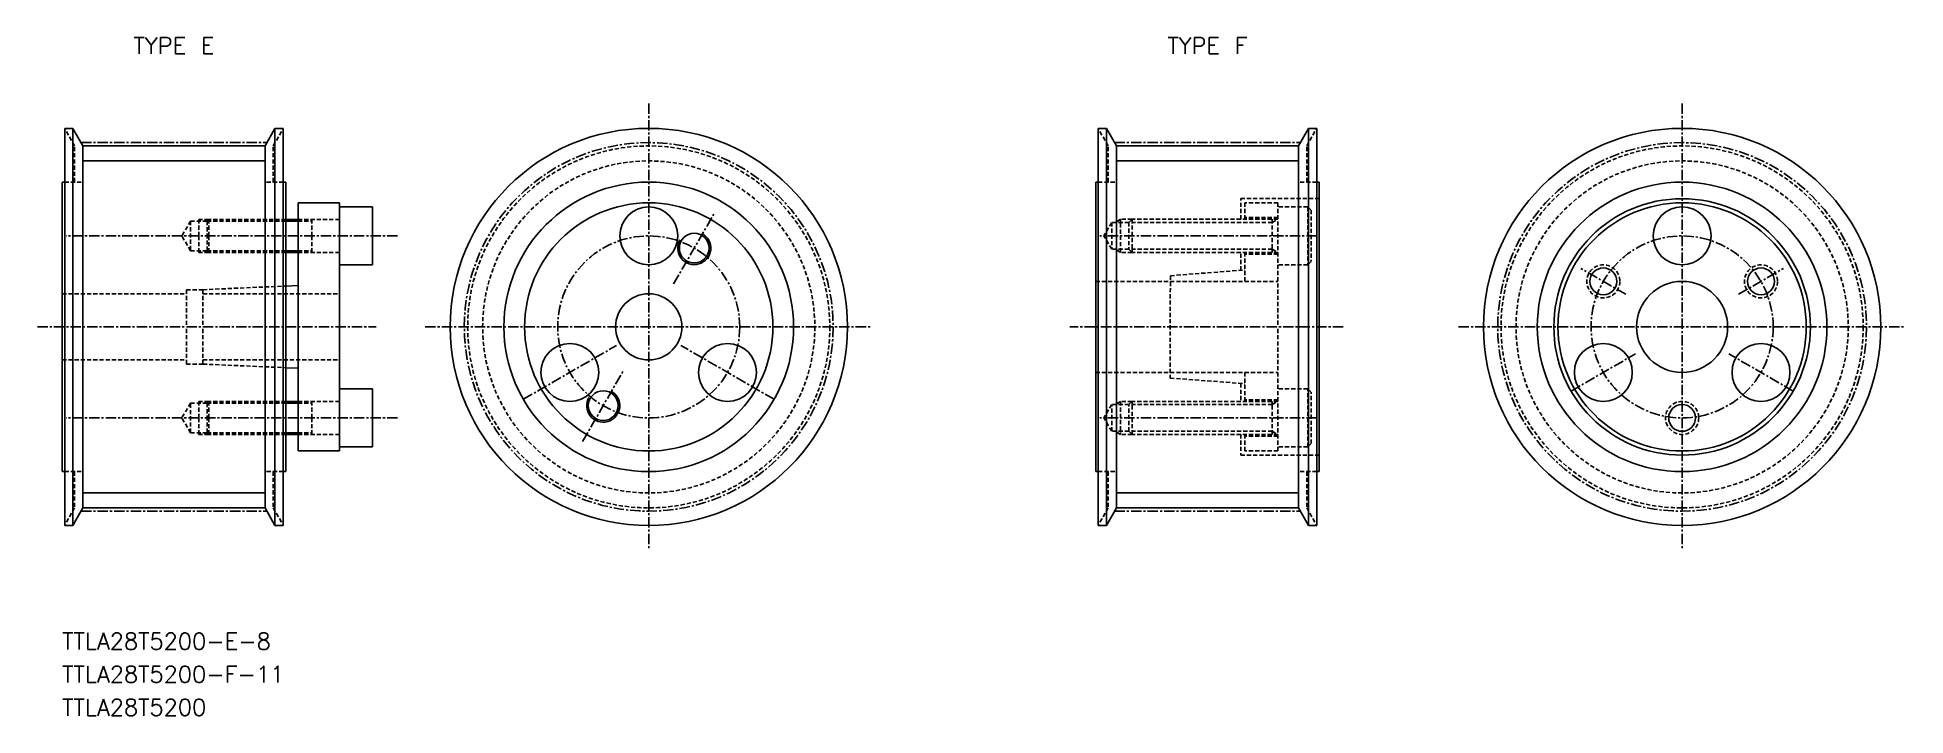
# Model space of a CAD drawing. Extents: x 4696 to 4922, y 21846 to 21928.
import ezdxf
from ezdxf.enums import TextEntityAlignment as Align

# ---------------------------------------------------------------- set-up
doc = ezdxf.new("R2010")
doc.units = 0
doc.linetypes.add('CENTER', pattern=[2, 1.25, -0.25, 0.25, -0.25])
doc.linetypes.add('DASHED', pattern=[0.75, 0.5, -0.25])
doc.layers.get('0').update_dxf_attribs({"linetype": 'CONTINUOUS'})
doc.layers.add('CENTER', color=1, linetype='CENTER')
doc.styles.add('MISUMI', font='txt.shx')

msp = doc.modelspace()

# ---------------------------------------------------------------- linework, layer by layer
at = {"color": 1, "linetype": 'CENTER'}
for p, q in [((4769.91, 21919.77), (4769.91, 21865.77)), ((4894.76, 21919.77), (4894.76, 21865.77)), ((4701.32, 21915.05), (4723.78, 21915.05)), ((4826.18, 21915.05), (4848.63, 21915.05)), ((4696.05, 21892.77), (4736.97, 21892.77)), ((4742.91, 21892.77), (4796.91, 21892.77)), ((4867.76, 21892.77), (4921.76, 21892.77)), ((4701.32, 21870.49), (4723.78, 21870.49)), ((4826.18, 21870.49), (4848.63, 21870.49))]:
    msp.add_line(p, q, dxfattribs=at)
at = {"color": 7, "linetype": 'CONTINUOUS'}
for p, q in [((4699.35, 21916.77), (4699.35, 21892.77)), ((4700.35, 21916.77), (4699.35, 21916.77)), ((4700.35, 21916.77), (4700.35, 21892.77)), ((4701.55, 21914.65), (4700.35, 21916.77)), ((4723.55, 21914.65), (4724.75, 21916.77)), ((4724.75, 21916.77), (4724.75, 21892.77)), ((4724.75, 21916.77), (4725.75, 21916.77)), ((4725.75, 21916.77), (4725.75, 21892.77)), ((4824.21, 21916.77), (4824.21, 21892.77)), ((4825.21, 21916.77), (4824.21, 21916.77)), ((4825.21, 21916.77), (4825.21, 21892.77)), ((4826.41, 21914.65), (4825.21, 21916.77)), ((4848.41, 21914.65), (4849.61, 21916.77)), ((4849.61, 21916.77), (4849.61, 21892.77)), ((4849.61, 21916.77), (4850.61, 21916.77)), ((4850.61, 21916.77), (4850.61, 21892.77)), ((4701.55, 21914.65), (4723.55, 21914.65)), ((4701.55, 21910.27), (4701.55, 21914.65)), ((4723.55, 21910.27), (4723.55, 21914.65)), ((4826.41, 21914.65), (4848.41, 21914.65)), ((4826.41, 21910.27), (4826.41, 21914.65)), ((4848.41, 21910.27), (4848.41, 21914.65)), ((4699.05, 21892.77), (4699.05, 21910.27)), ((4699.05, 21910.27), (4699.35, 21910.27)), ((4701.55, 21910.27), (4701.55, 21892.77)), ((4723.55, 21910.27), (4723.55, 21892.77)), ((4726.05, 21910.27), (4725.75, 21910.27)), ((4726.05, 21892.77), (4726.05, 21910.27)), ((4823.91, 21892.77), (4823.91, 21910.27)), ((4823.91, 21910.27), (4824.21, 21910.27)), ((4826.41, 21910.27), (4826.41, 21892.77)), ((4848.41, 21910.27), (4848.41, 21892.77)), ((4850.91, 21910.27), (4850.61, 21910.27)), ((4850.91, 21892.77), (4850.91, 21910.27)), ((4727.55, 21905.77), (4726.05, 21905.77)), ((4727.55, 21907.77), (4732.55, 21907.77)), ((4727.55, 21907.77), (4727.55, 21905.77)), ((4727.55, 21905.77), (4727.55, 21901.77)), ((4732.55, 21907.77), (4732.55, 21907.27)), ((4732.55, 21907.27), (4736.55, 21907.27)), ((4732.55, 21907.27), (4732.55, 21900.27)), ((4736.55, 21907.27), (4736.55, 21903.77)), ((4736.55, 21900.27), (4736.55, 21903.77)), ((4727.55, 21901.77), (4726.05, 21901.77)), ((4727.55, 21901.77), (4727.55, 21897.77)), ((4732.55, 21900.27), (4732.55, 21892.77)), ((4732.55, 21900.27), (4736.55, 21900.27)), ((4727.55, 21897.77), (4726.05, 21897.71)), ((4727.55, 21897.77), (4727.55, 21892.77)), ((4699.05, 21892.77), (4699.05, 21875.27)), ((4699.35, 21868.77), (4699.35, 21892.77)), ((4700.35, 21868.77), (4700.35, 21892.77)), ((4701.55, 21875.27), (4701.55, 21892.77)), ((4723.55, 21875.27), (4723.55, 21892.77)), ((4724.75, 21868.77), (4724.75, 21892.77)), ((4725.75, 21868.77), (4725.75, 21892.77)), ((4726.05, 21892.77), (4726.05, 21875.27)), ((4727.55, 21887.77), (4727.55, 21892.77)), ((4732.55, 21885.27), (4732.55, 21892.77)), ((4823.91, 21892.77), (4823.91, 21875.27)), ((4824.21, 21868.77), (4824.21, 21892.77)), ((4825.21, 21868.77), (4825.21, 21892.77)), ((4826.41, 21875.27), (4826.41, 21892.77)), ((4848.41, 21875.27), (4848.41, 21892.77)), ((4849.61, 21868.77), (4849.61, 21892.77)), ((4850.61, 21868.77), (4850.61, 21892.77)), ((4850.91, 21892.77), (4850.91, 21875.27)), ((4727.55, 21887.77), (4726.05, 21887.84)), ((4727.55, 21883.77), (4727.55, 21887.77)), ((4727.55, 21883.77), (4726.05, 21883.77)), ((4727.55, 21879.77), (4727.55, 21883.77)), ((4732.55, 21885.27), (4736.55, 21885.27)), ((4732.55, 21878.27), (4732.55, 21885.27)), ((4736.55, 21885.27), (4736.55, 21881.77)), ((4736.55, 21878.27), (4736.55, 21881.77)), ((4727.55, 21879.77), (4726.05, 21879.77)), ((4727.55, 21877.77), (4727.55, 21879.77)), ((4727.55, 21877.77), (4732.55, 21877.77)), ((4732.55, 21878.27), (4736.55, 21878.27)), ((4732.55, 21877.77), (4732.55, 21878.27)), ((4699.05, 21875.27), (4699.35, 21875.27)), ((4701.55, 21875.27), (4701.55, 21870.9)), ((4723.55, 21875.27), (4723.55, 21870.9)), ((4726.05, 21875.27), (4725.75, 21875.27)), ((4823.91, 21875.27), (4824.21, 21875.27)), ((4826.41, 21875.27), (4826.41, 21870.9)), ((4848.41, 21875.27), (4848.41, 21870.9)), ((4850.91, 21875.27), (4850.61, 21875.27)), ((4701.55, 21870.9), (4700.35, 21868.77)), ((4701.55, 21870.9), (4723.55, 21870.9)), ((4723.55, 21870.9), (4724.75, 21868.77)), ((4826.41, 21870.9), (4825.21, 21868.77)), ((4826.41, 21870.9), (4848.41, 21870.9)), ((4848.41, 21870.9), (4849.61, 21868.77)), ((4700.35, 21868.77), (4699.35, 21868.77)), ((4724.75, 21868.77), (4725.75, 21868.77)), ((4825.21, 21868.77), (4824.21, 21868.77)), ((4849.61, 21868.77), (4850.61, 21868.77))]:
    msp.add_line(p, q, dxfattribs=at)
at = {"color": 3, "linetype": 'DASHED'}
for p, q in [((4700.55, 21914.65), (4699.35, 21916.77)), ((4724.55, 21914.65), (4725.75, 21916.77)), ((4825.41, 21914.65), (4824.21, 21916.77)), ((4849.41, 21914.65), (4850.61, 21916.77)), ((4700.55, 21910.27), (4700.55, 21914.65)), ((4724.55, 21910.27), (4724.55, 21914.65)), ((4825.41, 21910.27), (4825.41, 21914.65)), ((4849.41, 21910.27), (4849.41, 21914.65)), ((4699.35, 21910.27), (4701.55, 21910.27)), ((4725.75, 21910.27), (4723.55, 21910.27)), ((4824.21, 21910.27), (4826.41, 21910.27)), ((4850.61, 21910.27), (4848.41, 21910.27)), ((4841.43, 21908.28), (4850.93, 21908.28)), ((4841.43, 21905.78), (4841.43, 21908.28)), ((4715.55, 21905.77), (4715.55, 21903.77)), ((4716.75, 21905.77), (4715.55, 21905.77)), ((4716.75, 21905.77), (4716.55, 21905.57)), ((4726.05, 21905.77), (4716.75, 21905.77)), ((4716.75, 21905.77), (4716.75, 21903.77)), ((4732.55, 21905.77), (4727.55, 21905.77)), ((4729.21, 21905.77), (4729.21, 21903.77)), ((4826.92, 21905.78), (4826.27, 21905.4)), ((4826.92, 21901.78), (4826.92, 21905.78)), ((4828.3, 21905.78), (4826.92, 21905.78)), ((4827.93, 21905.4), (4828.31, 21905.78)), ((4845.93, 21905.78), (4828.31, 21905.78)), ((4828.31, 21905.78), (4828.31, 21901.78)), ((4845.93, 21907.78), (4841.93, 21907.78)), ((4841.93, 21907.78), (4841.93, 21905.78)), ((4845.93, 21905.98), (4841.93, 21905.98)), ((4845.23, 21905.78), (4845.23, 21901.78)), ((4845.23, 21905.4), (4845.89, 21905.78)), ((4845.93, 21907.78), (4845.91, 21892.77)), ((4849.53, 21907.28), (4845.93, 21907.28)), ((4849.53, 21907.28), (4849.53, 21900.28)), ((4849.53, 21907.28), (4849.93, 21906.88)), ((4849.93, 21906.88), (4849.93, 21900.68)), ((4714.55, 21905.57), (4713.51, 21903.77)), ((4714.55, 21901.97), (4713.51, 21903.77)), ((4714.55, 21905.57), (4714.55, 21901.97)), ((4716.55, 21905.57), (4714.55, 21905.57)), ((4715.55, 21901.77), (4715.55, 21903.77)), ((4716.55, 21905.57), (4726.05, 21905.57)), ((4716.55, 21905.57), (4716.55, 21903.77)), ((4716.55, 21901.97), (4716.55, 21903.77)), ((4716.75, 21901.77), (4716.75, 21903.77)), ((4727.55, 21905.57), (4729.21, 21905.57)), ((4729.21, 21901.77), (4729.21, 21903.77)), ((4825.84, 21905.4), (4824.91, 21903.78)), ((4825.84, 21902.16), (4824.91, 21903.78)), ((4825.84, 21905.4), (4825.84, 21902.16)), ((4827.93, 21905.4), (4825.84, 21905.4)), ((4845.23, 21905.4), (4827.93, 21905.4)), ((4827.93, 21905.4), (4827.93, 21902.16)), ((4716.55, 21901.97), (4714.55, 21901.97)), ((4716.75, 21901.77), (4715.55, 21901.77)), ((4716.55, 21901.97), (4726.05, 21901.97)), ((4716.75, 21901.77), (4716.55, 21901.97)), ((4726.05, 21901.77), (4716.75, 21901.77)), ((4727.55, 21901.97), (4729.21, 21901.97)), ((4732.55, 21901.77), (4727.55, 21901.77)), ((4827.93, 21902.16), (4825.84, 21902.16)), ((4826.92, 21901.78), (4826.27, 21902.16)), ((4828.3, 21901.78), (4826.92, 21901.78)), ((4845.23, 21902.16), (4827.93, 21902.16)), ((4828.31, 21901.78), (4827.93, 21902.16)), ((4845.93, 21901.78), (4828.31, 21901.78)), ((4841.43, 21899.62), (4841.43, 21901.78)), ((4841.93, 21901.78), (4841.93, 21898.27)), ((4845.93, 21901.58), (4841.93, 21901.58)), ((4845.23, 21902.16), (4845.89, 21901.78)), ((4832.93, 21898.96), (4832.91, 21886.59)), ((4832.93, 21898.96), (4841.93, 21899.65)), ((4849.53, 21900.28), (4845.93, 21900.28)), ((4849.53, 21900.28), (4849.93, 21900.68)), ((4699.05, 21896.77), (4714.05, 21896.77)), ((4714.05, 21897.27), (4714.05, 21892.77)), ((4714.05, 21897.27), (4716.05, 21897.27)), ((4716.05, 21897.27), (4726.05, 21897.71)), ((4716.05, 21897.27), (4716.05, 21892.77)), ((4716.05, 21896.77), (4732.55, 21896.77)), ((4823.91, 21898.27), (4845.91, 21898.27)), ((4714.05, 21888.27), (4714.05, 21892.77)), ((4716.05, 21888.27), (4716.05, 21892.77)), ((4845.93, 21877.77), (4845.91, 21892.77)), ((4699.05, 21888.77), (4714.05, 21888.77)), ((4714.05, 21888.27), (4716.05, 21888.27)), ((4716.05, 21888.77), (4732.55, 21888.77)), ((4716.05, 21888.27), (4726.05, 21887.84)), ((4823.91, 21887.27), (4845.91, 21887.27)), ((4832.91, 21886.59), (4841.93, 21885.9)), ((4841.43, 21885.93), (4841.43, 21883.77)), ((4841.93, 21887.27), (4841.93, 21883.77)), ((4714.55, 21883.57), (4713.51, 21881.77)), ((4714.55, 21879.97), (4714.55, 21883.57)), ((4716.55, 21883.57), (4714.55, 21883.57)), ((4715.55, 21883.77), (4715.55, 21881.77)), ((4716.75, 21883.77), (4715.55, 21883.77)), ((4716.75, 21883.77), (4716.55, 21883.57)), ((4716.55, 21883.57), (4726.05, 21883.57)), ((4716.55, 21883.57), (4716.55, 21881.77)), ((4726.05, 21883.77), (4716.75, 21883.77)), ((4716.75, 21883.77), (4716.75, 21881.77)), ((4732.55, 21883.77), (4727.55, 21883.77)), ((4727.55, 21883.57), (4729.21, 21883.57)), ((4729.21, 21883.77), (4729.21, 21881.77)), ((4825.84, 21883.39), (4824.91, 21881.77)), ((4825.84, 21880.15), (4825.84, 21883.39)), ((4827.93, 21883.39), (4825.84, 21883.39)), ((4826.92, 21883.77), (4826.27, 21883.39)), ((4826.92, 21883.77), (4826.92, 21879.77)), ((4828.3, 21883.77), (4826.92, 21883.77)), ((4828.31, 21883.77), (4827.93, 21883.39)), ((4845.23, 21883.39), (4827.93, 21883.39)), ((4827.93, 21880.15), (4827.93, 21883.39)), ((4845.93, 21883.77), (4828.31, 21883.77)), ((4828.31, 21879.77), (4828.31, 21883.77)), ((4845.93, 21883.97), (4841.93, 21883.97)), ((4845.23, 21879.77), (4845.23, 21883.77)), ((4845.23, 21883.39), (4845.89, 21883.77)), ((4849.53, 21885.27), (4845.93, 21885.27)), ((4849.53, 21878.27), (4849.53, 21885.27)), ((4849.53, 21885.27), (4849.93, 21884.87)), ((4849.93, 21878.67), (4849.93, 21884.87)), ((4714.55, 21879.97), (4713.51, 21881.77)), ((4715.55, 21879.77), (4715.55, 21881.77)), ((4716.55, 21879.97), (4716.55, 21881.77)), ((4716.75, 21879.77), (4716.75, 21881.77)), ((4729.21, 21879.77), (4729.21, 21881.77)), ((4825.84, 21880.15), (4824.91, 21881.77)), ((4716.55, 21879.97), (4714.55, 21879.97)), ((4716.75, 21879.77), (4715.55, 21879.77)), ((4716.55, 21879.97), (4726.05, 21879.97)), ((4716.75, 21879.77), (4716.55, 21879.97)), ((4726.05, 21879.77), (4716.75, 21879.77)), ((4727.55, 21879.97), (4729.21, 21879.97)), ((4732.55, 21879.77), (4727.55, 21879.77)), ((4827.93, 21880.15), (4825.84, 21880.15)), ((4826.92, 21879.77), (4826.27, 21880.15)), ((4828.3, 21879.77), (4826.92, 21879.77)), ((4845.23, 21880.15), (4827.93, 21880.15)), ((4827.93, 21880.15), (4828.31, 21879.77)), ((4845.93, 21879.77), (4828.31, 21879.77)), ((4841.43, 21879.77), (4841.43, 21877.27)), ((4841.93, 21877.77), (4841.93, 21879.77)), ((4845.93, 21879.57), (4841.93, 21879.57)), ((4845.23, 21880.15), (4845.89, 21879.77)), ((4849.53, 21878.27), (4849.93, 21878.67)), ((4841.43, 21877.27), (4850.93, 21877.27)), ((4845.93, 21877.77), (4841.93, 21877.77)), ((4849.53, 21878.27), (4845.93, 21878.27)), ((4699.35, 21875.27), (4701.55, 21875.27)), ((4700.55, 21875.27), (4700.55, 21870.9)), ((4725.75, 21875.27), (4723.55, 21875.27)), ((4724.55, 21875.27), (4724.55, 21870.9)), ((4824.21, 21875.27), (4826.41, 21875.27)), ((4825.41, 21875.27), (4825.41, 21870.9)), ((4850.61, 21875.27), (4848.41, 21875.27)), ((4849.41, 21875.27), (4849.41, 21870.9)), ((4700.55, 21870.9), (4699.35, 21868.77)), ((4724.55, 21870.9), (4725.75, 21868.77)), ((4825.41, 21870.9), (4824.21, 21868.77)), ((4849.41, 21870.9), (4850.61, 21868.77))]:
    msp.add_line(p, q, dxfattribs=at)
at = {"color": 3, "linetype": 'CONTINUOUS'}
for p, q in [((4701.55, 21912.85), (4723.55, 21912.85)), ((4826.41, 21912.85), (4848.41, 21912.85)), ((4701.55, 21872.7), (4723.55, 21872.7)), ((4826.41, 21872.7), (4848.41, 21872.7))]:
    msp.add_line(p, q, dxfattribs=at)
at = {"color": 3}
for p, q in [((4727.55, 21905.57), (4726.05, 21905.57)), ((4727.55, 21901.97), (4726.05, 21901.97)), ((4727.55, 21883.57), (4726.05, 21883.57)), ((4727.55, 21879.97), (4726.05, 21879.97))]:
    msp.add_line(p, q, dxfattribs=at)
at = {"color": 7, "linetype": 'CONTINUOUS'}
for centre, radius in [((4769.91, 21892.77), 24), ((4894.76, 21892.77), 24), ((4769.91, 21892.77), 17.5), ((4894.76, 21892.77), 17.5), ((4894.76, 21892.77), 15.5), ((4769.91, 21892.77), 15), ((4769.91, 21892.77), 15), ((4769.91, 21892.77), 15), ((4769.91, 21903.77), 3.5), ((4894.76, 21892.77), 15), ((4894.76, 21903.77), 3.5), ((4775.41, 21902.3), 1.8), ((4885.24, 21898.27), 1.62), ((4904.29, 21898.27), 1.62), ((4769.91, 21892.77), 4), ((4894.76, 21892.77), 5.5), ((4760.38, 21887.27), 3.5), ((4779.43, 21887.27), 3.5), ((4885.24, 21887.27), 3.5), ((4904.29, 21887.27), 3.5), ((4764.41, 21883.25), 1.8), ((4894.76, 21881.77), 1.62)]:
    msp.add_circle(centre, radius, dxfattribs=at)
at = {"color": 1, "linetype": 'CENTER'}
for centre, radius in [((4769.91, 21892.77), 22.28), ((4894.76, 21892.77), 22.28), ((4894.76, 21892.77), 11)]:
    msp.add_circle(centre, radius, dxfattribs=at)
at = {"color": 3, "linetype": 'DASHED'}
for centre, radius in [((4769.91, 21892.77), 21.88), ((4769.91, 21892.77), 20.07), ((4894.76, 21892.77), 21.88), ((4894.76, 21892.77), 20.07), ((4885.24, 21898.27), 2), ((4904.29, 21898.27), 2), ((4894.76, 21881.77), 2)]:
    msp.add_circle(centre, radius, dxfattribs=at)
at = {"color": 3, "linetype": 'CONTINUOUS'}
for centre in [(4775.41, 21902.3), (4764.41, 21883.25)]:
    msp.add_arc(centre, 2, 150, 62, dxfattribs=at)
at = {"layer": 'CENTER', "color": 1, "linetype": 'CENTER'}
for p, q in [((4772.91, 21897.97), (4777.91, 21906.63)), ((4739.55, 21903.77), (4699.51, 21903.77)), ((4850.61, 21903.78), (4824.4, 21903.78)), ((4887.94, 21896.71), (4882.53, 21899.84)), ((4901.58, 21896.71), (4907, 21899.84)), ((4853.8, 21892.77), (4820.77, 21892.77)), ((4754.75, 21884.02), (4766.01, 21890.52)), ((4785.06, 21884.02), (4773.8, 21890.52)), ((4881.34, 21885.02), (4889.13, 21889.52)), ((4908.19, 21885.02), (4900.39, 21889.52)), ((4761.91, 21878.92), (4766.91, 21887.58)), ((4739.55, 21881.77), (4699.51, 21881.77)), ((4850.61, 21881.77), (4824.4, 21881.77))]:
    msp.add_line(p, q, dxfattribs=at)
msp.add_circle((4769.91, 21892.77), 11, dxfattribs=at)

# ---------------------------------------------------------------- texts
at = {"color": 7, "linetype": 'CONTINUOUS', "style": 'MISUMI'}
for s, p in [('TYPE E', (4712.55, 21926.77)), ('TYPE F', (4837.41, 21926.77))]:
    msp.add_text(s, height=2, dxfattribs=at).set_placement(p, align=Align.MIDDLE_CENTER)
for s, p in [('TTLA28T5200-E-8', (4699.05, 21853.77)), ('TTLA28T5200-F-11', (4699.05, 21849.77)), ('TTLA28T5200', (4699.05, 21845.77))]:
    msp.add_text(s, height=2, dxfattribs=at).set_placement(p)

doc.saveas('drawing.dxf')
